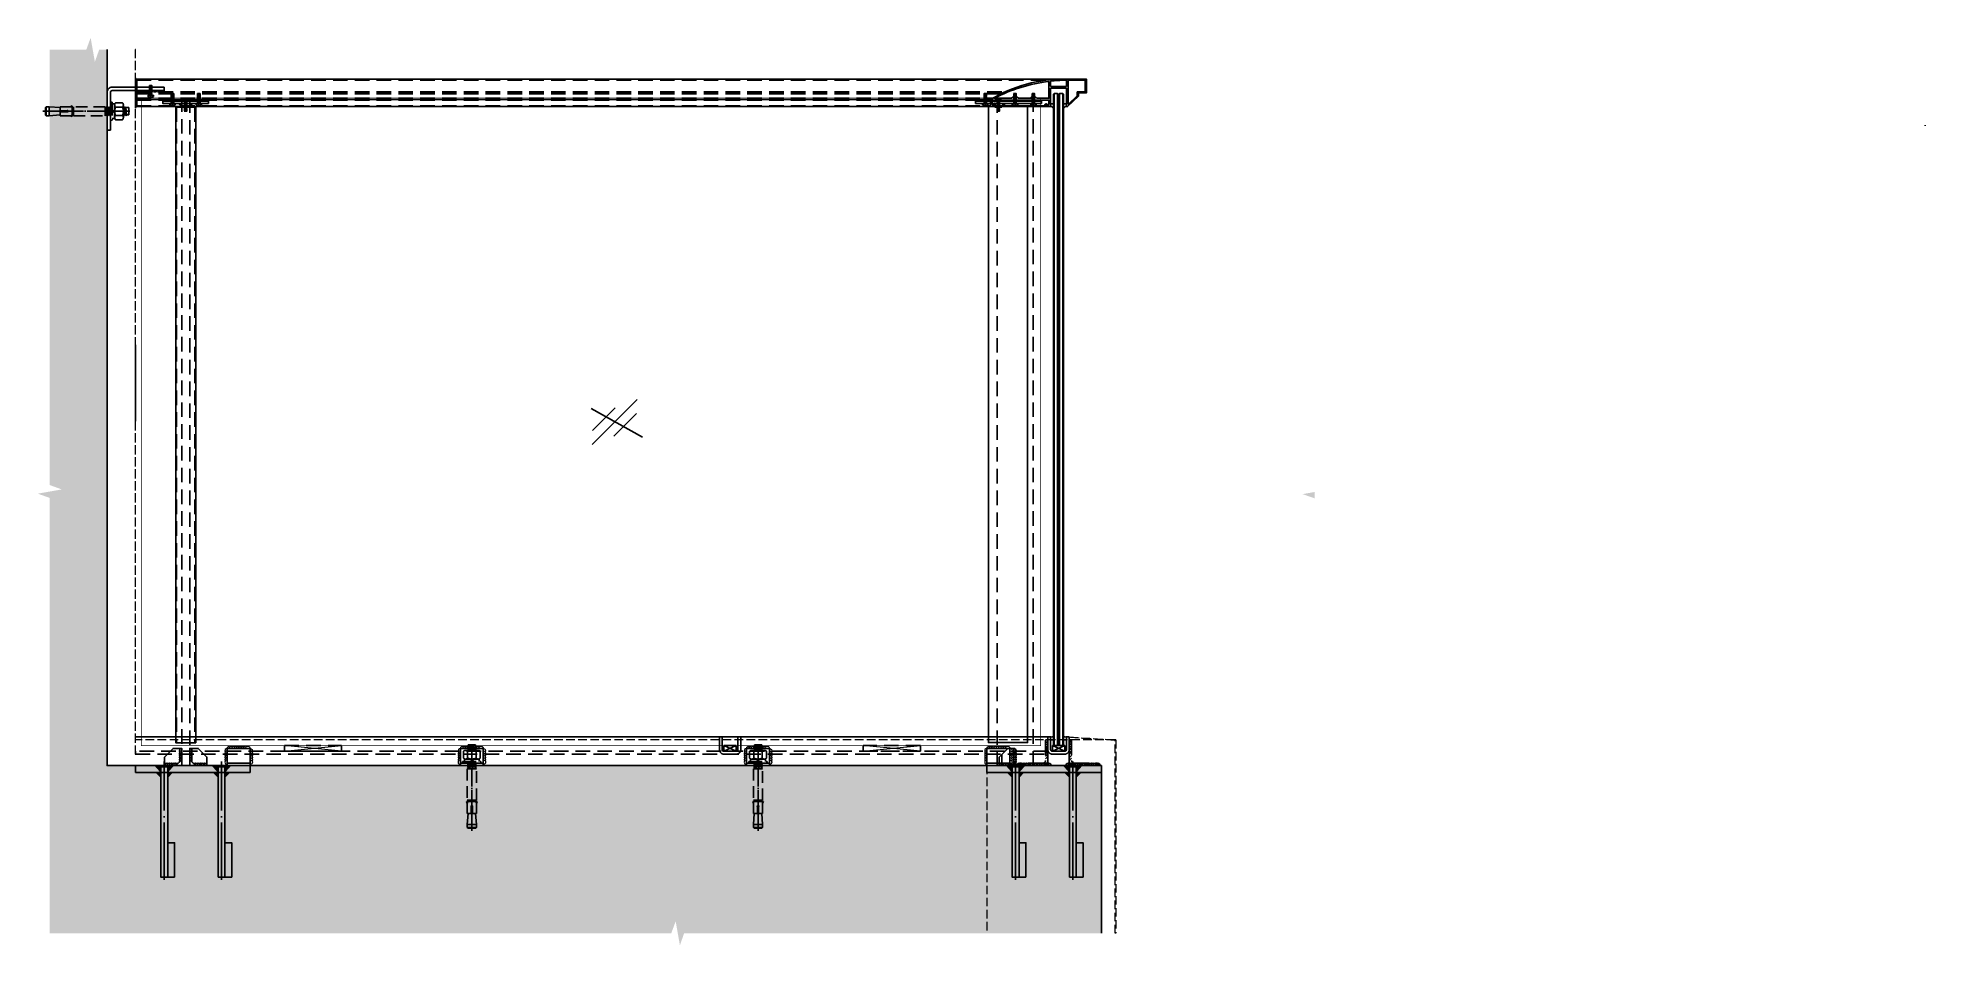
# Model space of a CAD drawing. Header units: millimetres. Extents: x -23 to 3275, y -21 to 1566.
import ezdxf

# ---------------------------------------------------------------- set-up
doc = ezdxf.new("R2010")
doc.units = ezdxf.units.MM
for name, pattern in [('CENTER', [2, 1.25, -0.25, 0.25, -0.25]), ('DASH', [0.35, 0.25, -0.1]), ('DASHED', [19.05, 12.7, -6.35]), ('DOTE', [2.42, 2, -0.2, 0.02, -0.2])]:
    doc.linetypes.add(name, pattern=pattern)
for name, color, linetype in [('@F01_Section_AL', 92, 'Continuous'), ('@F03_Section_Glass', 4, 'Continuous'), ('@F05_Section_Steel', 24, 'Continuous'), ('@F09_Submate', 8, 'Continuous'), ('@F17_Gridline_Other', 132, 'Continuous'), ('A-Wind', 4, 'Continuous'), ('DIM', 8, 'Continuous'), ('F01_Section_Alu.E', 92, 'Continuous'), ('F04_Section_Stone', 190, 'Continuous'), ('F05_Section_Plastic', 51, 'Continuous'), ('F06_Section_Steel', 24, 'Continuous'), ('F08_Hardware', 13, 'Continuous'), ('F09_Submate', 8, 'Continuous'), ('F23_Wall', 2, 'Continuous'), ('F24_Fill', 251, 'Continuous'), ('F25_Stru_Fill', 252, 'Continuous'), ('F26_Dote', 1, 'DOTE'), ('F57_Sign', 240, 'Continuous'), ('F58_Dote', 1, 'DOTE'), ('F_Submate_Other', 250, 'Continuous'), ('pj', 4, 'Continuous'), ('WELD', 8, 'Continuous'), ('window', 54, 'Continuous'), ('XX', 6, 'DASHED'), ('ZX', 1, 'CENTER'), ('图框', 7, 'Continuous')]:
    doc.layers.add(name, color=color, linetype=linetype)
doc.layers.add('JY-11填充层', color=8, linetype='Continuous', lineweight=5)
pattern_1 = [(45, (-65008.453, 15002.4512), (-1.122532015, 1.122532015), []), (135, (-65008.453, 15002.4512), (-1.122532015, -1.122532015), [])]
pattern_2 = [(45, (407.9, 328.32), (-112.25, 112.25), [])]
pattern_3 = [(45, (402.67, 328.32), (-112.253, 112.253), [])]

# ---------------------------------------------------------------- blocks, each defined once
blk = doc.blocks.new('YM02-V')
at = {"layer": 'F06_Section_Steel'}
h = blk.add_hatch(dxfattribs=at)
h.set_pattern_fill('ANSI37', color=4, style=0)
h.set_pattern_definition(pattern_1)
h.paths.add_polyline_path([(0, 66), (0, 50), (2, 50), (2, 56), (10, 56), (10, 57)])
h.paths.add_polyline_path([(12, 64), (12, 56), (20, 56)])
h.paths.add_polyline_path([(12, 57), (10, 57), (10, 56), (12, 56)])
h.paths.add_polyline_path([(12, 44), (10, 44), (10, 43), (12, 43)])
h.paths.add_polyline_path([(10, 43), (10, 44), (2, 44), (2, 50), (0, 50), (0, 34)])
h.paths.add_polyline_path([(20, 44), (12, 44), (12, 36)])
h = blk.add_hatch(dxfattribs=at)
h.set_pattern_fill('ANSI37', color=4, style=0)
h.set_pattern_definition(pattern_1)
h.paths.add_polyline_path([(0, -66), (0, -50), (2, -50), (2, -56), (10, -56), (10, -57)])
h.paths.add_polyline_path([(12, -64), (12, -56), (20, -56)])
h.paths.add_polyline_path([(12, -57), (10, -57), (10, -56), (12, -56)])
h.paths.add_polyline_path([(12, -44), (10, -44), (10, -43), (12, -43)])
h.paths.add_polyline_path([(10, -43), (10, -44), (2, -44), (2, -50), (0, -50), (0, -34)])
h.paths.add_polyline_path([(20, -44), (12, -44), (12, -36)])
at = {"layer": 'F06_Section_Steel', "color": 4}
for p, q in [((10, 57), (0, 66)), ((10, 43), (0, 34)), ((12, 57), (10, 57)), ((10, 57), (10, 56)), ((10, 43), (10, 44)), ((12, 43), (10, 43)), ((12, 64), (20, 56)), ((12, 36), (20, 44)), ((10, -43), (0, -34)), ((10, -57), (0, -66)), ((12, -43), (10, -43)), ((10, -43), (10, -44)), ((10, -57), (10, -56)), ((12, -57), (10, -57)), ((12, -36), (20, -44)), ((12, -64), (20, -56))]:
    blk.add_line(p, q, dxfattribs=at)
at = {"layer": 'F06_Section_Steel'}
for points in [[(12, -100), (12, 100), (0, 100), (0, -100)], [(195, 68), (135, 68), (135, 56), (195, 56), (195, 68)], [(195, 44), (2, 44), (2, 56), (195, 56), (195, 44)], [(195, -32), (135, -32), (135, -44), (195, -44), (195, -32)], [(195, -44), (2, -44), (2, -56), (195, -56), (195, -44)]]:
    blk.add_lwpolyline(points, close=True, dxfattribs=at)
at = {"layer": 'F58_Dote', "ltscale": 50}
for p, q in [((199.6, 50), (-6.9, 50)), ((199.6, -50), (-6.9, -50))]:
    blk.add_line(p, q, dxfattribs=at)
blk = doc.blocks.new('A$C2D332B79')
at = {"layer": 'DIM', "linetype": 'DASHED', "ltscale": 450}
blk.add_line((7, 0), (358, 351), dxfattribs=at)
at = {"layer": 'DIM'}
for p, q in [((0, 280), (399, 58)), ((10, 110), (185, 286)), ((176, 65), (352, 241))]:
    blk.add_line(p, q, dxfattribs=at)
blk = doc.blocks.new('*U49')
at = {"layer": 'F_Submate_Other', "color": 8, "extrusion": (7.4988e-33, 1.22465e-16, -1)}
for centre, end in [((-4, 0), 0), ((-8, 0), 300), ((-12, 0), 300), ((-16, 0), 300), ((-20, 0), 300)]:
    blk.add_arc(centre, 4, 180, end, dxfattribs=at)
blk = doc.blocks.new('*U50')
at = {"layer": 'F_Submate_Other', "color": 8, "extrusion": (7.4988e-33, 1.22465e-16, -1)}
for centre, end in [((-4, 0), 0), ((-8, 0), 300), ((-12, 0), 300), ((-16, 0), 300), ((-20, 0), 300), ((-24, 0), 300)]:
    blk.add_arc(centre, 4, 180, end, dxfattribs=at)
blk = doc.blocks.new('*U51')
at = {"layer": 'A-Wind'}
for p, q in [((3, 0), (-3, 0)), ((-3, 0), (-3, -570)), ((3, 0), (4, -1)), ((3, 0), (3, -570)), ((12.5, 0), (6.5, 0)), ((6.5, 0), (6.5, -570)), ((12.5, 0), (13.5, -1)), ((12.5, 0), (12.5, -570)), ((-3, 0), (-4, -1)), ((-4, -1), (-4, -570)), ((4, -1), (4, -570)), ((5.5, -1), (4, -1)), ((6.5, 0), (5.5, -1)), ((5.5, -1), (5.5, -570)), ((13.5, -1), (13.5, -570))]:
    blk.add_line(p, q, dxfattribs=at)
at = {"layer": 'pj', "ltscale": 25, "const_width": 1.56}
blk.add_lwpolyline([(4.8, -1), (4.8, -570)], dxfattribs=at)
blk = doc.blocks.new('*U52')
at = {"layer": 'A-Wind'}
for p, q in [((3, 0), (-3, 0)), ((-3, 0), (-3, -570)), ((3, 0), (4, -1)), ((3, 0), (3, -570)), ((12.5, 0), (6.5, 0)), ((6.5, 0), (6.5, -570)), ((12.5, 0), (13.5, -1)), ((12.5, 0), (12.5, -570)), ((-3, 0), (-4, -1)), ((-4, -1), (-4, -570)), ((4, -1), (4, -570)), ((5.5, -1), (4, -1)), ((6.5, 0), (5.5, -1)), ((5.5, -1), (5.5, -570)), ((13.5, -1), (13.5, -570))]:
    blk.add_line(p, q, dxfattribs=at)
at = {"layer": 'pj', "ltscale": 25, "const_width": 1.56}
blk.add_lwpolyline([(4.8, -1), (4.8, -570)], dxfattribs=at)
blk = doc.blocks.new('*U46')
at = {"layer": 'F_Submate_Other', "color": 8, "extrusion": (7.4988e-33, 1.22465e-16, -1)}
for centre, end in [((-4, 0), 0), ((-8, 0), 300), ((-12, 0), 300), ((-16, 0), 300)]:
    blk.add_arc(centre, 4, 180, end, dxfattribs=at)
blk = doc.blocks.new('*U47')
at = {"layer": 'F_Submate_Other', "color": 8, "extrusion": (7.4988e-33, 1.22465e-16, -1)}
for centre, end in [((-4, 0), 0), ((-8, 0), 300), ((-12, 0), 300), ((-16, 0), 300), ((-20, 0), 300), ((-24, 0), 300), ((-28, 0), 300), ((-32, 0), 300), ((-36, 0), 300), ((-40, 0), 300), ((-44, 0), 300), ((-48, 0), 300), ((-52, 0), 300), ((-56, 0), 300)]:
    blk.add_arc(centre, 4, 180, end, dxfattribs=at)
blk = doc.blocks.new('*U38')
at = {"layer": 'JY-11填充层'}
for centre, end in [((4, 0), 180), ((8, 0), 120), ((12, 0), 120), ((16, 0), 120), ((20, 0), 120), ((24, 0), 120)]:
    blk.add_arc(centre, 4, 0, end, dxfattribs=at)
blk = doc.blocks.new('*U14')
at = {"layer": 'JY-11填充层'}
for centre, end in [((4, 0), 180), ((8, 0), 120), ((12, 0), 120), ((16, 0), 120), ((20, 0), 120), ((24, 0), 120), ((28, 0), 120), ((32, 0), 120), ((36, 0), 120)]:
    blk.add_arc(centre, 4, 0, end, dxfattribs=at)
blk = doc.blocks.new('30角钢（平面）')
at = {"layer": '@F05_Section_Steel', "elevation": 0}
for points in [[(171496.2, -73616), (171496.2, -73586), (171456.2, -73586), (171456.2, -73616), (171496.2, -73616)], [(171496.2, -73612), (171496.2, -73612), (171456.2, -73612)]]:
    blk.add_lwpolyline(points, dxfattribs=at)
at = {"layer": 'JY-11填充层', "rotation": 90}
blk.add_blockref('*U38', (171456.2, -73614, 0), dxfattribs=at)
at = {"layer": 'JY-11填充层'}
blk.add_blockref('*U14', (171456.2, -73586, 0), dxfattribs=at)
at = {"layer": 'JY-11填充层', "xscale": -1, "rotation": 270}
blk.add_blockref('*U38', (171496.2, -73614, 0), dxfattribs=at)
blk = doc.blocks.new('FB10X15')
at = {"layer": 'F26_Dote', "linetype": 'DOTE', "ltscale": 10}
blk.add_line((73.7, 0), (-22.3, 0), dxfattribs=at)
at = {"layer": 'XX'}
for p, q in [((-17.3, -5), (-16.1, 5)), ((-14.2, 4), (-15.8, 4)), ((-14.8, -5), (-14.1, 0.7)), ((-13.1, 4.6), (-5.7, 4.6)), ((-2, 2), (-4.6, -0.6)), ((-2, 0.6), (-4.6, -2)), ((0.8, 4), (0, 4)), ((0.2, -5), (1.4, 5)), ((3.3, 4), (1.7, 4)), ((2.7, -5), (3.9, 5)), ((5.8, 4), (4.2, 4)), ((5.2, -5), (5.9, 0.7)), ((66.8, -5), (66.8, 5)), ((70.1, -5), (70.1, 5)), ((-15.1, -4), (-16.8, -4)), ((-14.1, -4), (-14.3, -4)), ((-13.1, -4.6), (-5.7, -4.6)), ((2.4, -4), (0.7, -4)), ((4.9, -4), (3.2, -4)), ((5.9, -4), (5.7, -4))]:
    blk.add_line(p, q, dxfattribs=at)
for points in [[(-17.6, -4), (-20.1, -4), (-20.1, 4), (-16.7, 4)], [(-14.1, 4), (-14.2, 4), (-15.1, -4), (-14.8, -5), (-14.3, -4), (-14.1, -2.7)], [(0, -4.5), (0.2, -5), (0.7, -4), (1.7, 4), (1.4, 5), (0.8, 4), (0, -2.9)], [(5.9, 4), (5.8, 4), (4.9, -4), (5.2, -5), (5.7, -4), (5.9, -2.7)], [(40.3, 3.9), (41.9, 3.9)], [(54.9, -4.1), (66.8, -5), (70.1, -5), (70.9, -4.2), (70.9, 4.2), (70.1, 5), (66.8, 5), (54.9, 4.1)], [(41.9, -3.9), (40.3, -3.9)]]:
    blk.add_lwpolyline(points, dxfattribs=at)
for points in [[(-17.3, -5), (-16.8, -4), (-15.8, 4), (-16.1, 5), (-16.7, 4), (-17.6, -4)], [(-4.6, 8.1), (-2, 8.1), (-2, -8), (-4.6, -8)], [(0, 10.1), (-2, 10.1), (-2, -9.9), (0, -9.9)], [(2.7, -5), (3.2, -4), (4.2, 4), (3.9, 5), (3.3, 4), (2.4, -4)], [(40.3, -5), (5.9, -5), (5.9, 5), (40.3, 5)]]:
    blk.add_lwpolyline(points, close=True, dxfattribs=at)
for points in [[(-13.1, 9.2), (-5.7, 9.2, -0.221695), (-4.6, 6.9), (-4.6, -6.9, -0.221695), (-5.7, -9.2), (-13.1, -9.2, -0.221695), (-14.1, -6.9), (-14.1, 6.9, -0.221695)], [(43.9, -5), (54.9, -5), (54.9, -0.6), (47.4, -0.6, -2.21525), (47.4, 0.6), (54.9, 0.6), (54.9, 5), (43.9, 5), (41.9, 5.8), (41.9, -5.8)]]:
    blk.add_lwpolyline(points, format="xyb", close=True, dxfattribs=at)
for points in [[(-14.1, 6.9, 0.221695), (-13.1, 4.6, 0.233154), (-13.1, -4.6, 0.221695), (-14.1, -6.9)], [(-4.6, 6.9, -0.221695), (-5.7, 4.6, -0.233154), (-5.7, -4.6, -0.221695), (-4.6, -6.9)]]:
    blk.add_lwpolyline(points, format="xyb", dxfattribs=at)
for centre, start, end in [((40.1, 23.2), 275.4121, 281.6494), ((40.1, -23.2), 78.3506, 84.5879)]:
    blk.add_arc(centre, 18.6, start, end, dxfattribs=at)
blk = doc.blocks.new('*U54')
at = {"layer": 'F24_Fill'}
h = blk.add_hatch(dxfattribs=at)
h.set_pattern_fill('塑料', color=256)
h.set_pattern_definition([(45, (0, 21), (-1.76777, 1.76777), []), (45, (1.1785, 21), (-1.76777, 1.76777), []), (135, (2.0207, 21.5594), (-1.76777, -1.76777), [1.23333, -1.26667])])
h.paths.add_polyline_path([(0, 23.5), (1, 23.5), (1, 47.5), (0, 47.5)])
at = {"layer": 'F05_Section_Plastic', "linetype": 'DASH', "ltscale": 10}
blk.add_lwpolyline([(0, 23.5), (1, 23.5), (1, 47.5), (0, 47.5)], close=True, dxfattribs=at)
blk = doc.blocks.new('*U23')
at = {"layer": 'pj'}
for p, q in [((-2.1, 0), (-2.1, -0.5)), ((-2.5, -0.8), (2.5, -0.4)), ((-2.5, -0.8), (2.5, -0.4)), ((-2.1, -0.5), (-2.5, -0.8)), ((-2.5, -0.8), (-2.5, -0.8)), ((-2.5, -0.8), (-2.1, -1.1)), ((-2.5, -1.6), (2.5, -1.2)), ((-2.5, -1.6), (2.5, -1.2)), ((-2.1, -1.3), (-2.5, -1.6)), ((-2.5, -1.6), (-2.5, -1.6)), ((-2.5, -1.6), (-2.1, -1.9)), ((-2.5, -2.4), (2.5, -2)), ((-2.5, -2.4), (2.5, -2)), ((-2.5, -2.4), (-2.1, -2.1)), ((-2.1, -2.7), (-2.5, -2.4)), ((-2.5, -2.4), (-2.5, -2.4)), ((-2.5, -3.2), (2.5, -2.8)), ((-2.5, -3.2), (2.5, -2.8)), ((-2.5, -3.2), (-2.1, -2.9)), ((-2.5, -3.2), (-2.5, -3.2)), ((-2.1, -3.5), (-2.5, -3.2)), ((-2.5, -4), (2.5, -3.6)), ((-2.5, -4), (2.5, -3.6)), ((-2.5, -4), (-2.1, -3.7)), ((-2.5, -4), (-2.5, -4)), ((-2.1, -4.3), (-2.5, -4)), ((-2.5, -4.8), (2.5, -4.4)), ((-2.5, -4.8), (2.5, -4.4)), ((-2.5, -4.8), (-2.1, -4.5)), ((-2.5, -4.8), (-2.5, -4.8)), ((-2.1, -5.1), (-2.5, -4.8)), ((-2.5, -5.6), (2.5, -5.2)), ((-2.5, -5.6), (2.5, -5.2)), ((-2.5, -5.6), (-2.1, -5.3)), ((-2.5, -5.6), (-2.5, -5.6)), ((-2.1, -5.9), (-2.5, -5.6)), ((-2.5, -6.4), (2.5, -6)), ((-2.5, -6.4), (2.5, -6)), ((-2.5, -6.4), (-2.1, -6.1)), ((-2.5, -6.4), (-2.5, -6.4)), ((-2.1, -6.7), (-2.5, -6.4)), ((-2.5, -7.2), (2.5, -6.8)), ((-2.5, -7.2), (2.5, -6.8)), ((-2.5, -7.2), (-2.1, -6.9)), ((-2.5, -7.2), (-2.5, -7.2)), ((-2.1, -7.5), (-2.5, -7.2)), ((-2.5, -8), (2.5, -7.6)), ((-2.5, -8), (2.5, -7.6)), ((-2.5, -8), (-2.1, -7.7)), ((-2.5, -8), (-2.5, -8)), ((-2.1, -8.3), (-2.5, -8)), ((-2.5, -8.8), (2.5, -8.4)), ((-2.5, -8.8), (2.5, -8.4)), ((-2.5, -8.8), (-2.1, -8.5)), ((-2.5, -8.8), (-2.5, -8.8)), ((-2.1, -9.1), (-2.5, -8.8)), ((-2.5, -9.6), (2.5, -9.2)), ((-2.5, -9.6), (2.5, -9.2)), ((-2.5, -9.6), (-2.1, -9.3)), ((-2.5, -9.6), (-2.5, -9.6)), ((-2.1, -9.9), (-2.5, -9.6)), ((-2.5, -10.4), (2.5, -10)), ((-2.5, -10.4), (2.5, -10)), ((-2.5, -10.4), (-2.1, -10.1)), ((-2.5, -10.4), (-2.5, -10.4)), ((-2.1, -10.7), (-2.5, -10.4)), ((-2.5, -11.2), (2.5, -10.8)), ((-2.5, -11.2), (2.5, -10.8)), ((-2.5, -11.2), (-2.1, -10.9)), ((-2.5, -11.2), (-2.5, -11.2)), ((-2.1, -11.5), (-2.5, -11.2)), ((-2.5, -12), (2.5, -11.6)), ((-2.5, -12), (2.5, -11.6)), ((-2.5, -12), (-2.1, -11.7)), ((-2.5, -12), (-2.5, -12)), ((-2.1, -12.3), (-2.5, -12)), ((-2.5, -12.8), (2.5, -12.4)), ((-2.5, -12.8), (2.5, -12.4)), ((-2.5, -12.8), (-2.1, -12.5)), ((-2.5, -12.8), (-2.5, -12.8)), ((-2.1, -13.1), (-2.5, -12.8)), ((-2.5, -13.6), (2.5, -13.2)), ((-2.5, -13.6), (2.5, -13.2)), ((-2.5, -13.6), (-2.1, -13.3)), ((-2.5, -13.6), (-2.5, -13.6)), ((-2.1, -13.9), (-2.5, -13.6)), ((-2.5, -14.4), (2.5, -14)), ((-2.5, -14.4), (2.5, -14)), ((-2.5, -14.4), (-2.1, -14.1)), ((-2.1, -14.7), (-2.5, -14.4)), ((-2.5, -14.4), (-2.5, -14.4)), ((-2.5, -15.2), (2.5, -14.8)), ((-2.5, -15.2), (2.5, -14.8)), ((-2.1, -14.9), (-2.5, -15.2)), ((-2.5, -15.2), (-2.5, -15.2)), ((-2.5, -15.2), (-2.1, -15.5)), ((-2.5, -16), (2.5, -15.6)), ((-2.5, -16), (2.5, -15.6)), ((-2.1, -15.7), (-2.5, -16)), ((-2.5, -16), (-2.5, -16)), ((-2.5, -16), (-2.1, -16.3)), ((-2.5, -16.8), (2.5, -16.4)), ((-2.5, -16.8), (2.5, -16.4)), ((-2.5, -16.8), (-2.1, -16.5)), ((-2.1, -17.1), (-2.5, -16.8)), ((-2.5, -16.8), (-2.5, -16.8)), ((-2.1, -0.5), (2.1, -0.1)), ((-2.1, -1.1), (2.1, -0.7)), ((-2.1, -1.3), (2.1, -0.9)), ((-2.1, -1.1), (-2.1, -1.3)), ((-2.1, -1.9), (2.1, -1.5)), ((-2.1, -2.1), (2.1, -1.7)), ((-2.1, -1.9), (-2.1, -2)), ((-2.1, -2.1), (-2.1, -2)), ((-2.1, -2.7), (2.1, -2.3)), ((-2.1, -2.9), (2.1, -2.5)), ((-2.1, -2.7), (-2.1, -2.8)), ((-2.1, -2.9), (-2.1, -2.8)), ((-2.1, -3.5), (2.1, -3.1)), ((-2.1, -3.7), (2.1, -3.3)), ((-2.1, -3.5), (-2.1, -3.6)), ((-2.1, -3.7), (-2.1, -3.6)), ((-2.1, -4.3), (2.1, -3.9)), ((-2.1, -4.5), (2.1, -4.1)), ((-2.1, -4.3), (-2.1, -4.4)), ((-2.1, -4.5), (-2.1, -4.4)), ((-2.1, -5.1), (2.1, -4.7)), ((-2.1, -5.3), (2.1, -4.9)), ((-2.1, -5.1), (-2.1, -5.2)), ((-2.1, -5.3), (-2.1, -5.2)), ((-2.1, -5.9), (2.1, -5.5)), ((-2.1, -6.1), (2.1, -5.7)), ((-2.1, -5.9), (-2.1, -6)), ((-2.1, -6.1), (-2.1, -6)), ((-2.1, -6.7), (2.1, -6.3)), ((-2.1, -6.9), (2.1, -6.5)), ((-2.1, -6.7), (-2.1, -6.8)), ((-2.1, -6.9), (-2.1, -6.8)), ((-2.1, -7.5), (2.1, -7.1)), ((-2.1, -7.7), (2.1, -7.3)), ((-2.1, -7.5), (-2.1, -7.6)), ((-2.1, -7.7), (-2.1, -7.6)), ((-2.1, -8.3), (2.1, -7.9)), ((-2.1, -8.5), (2.1, -8.1)), ((-2.1, -8.3), (-2.1, -8.4)), ((-2.1, -8.5), (-2.1, -8.4)), ((-2.1, -9.1), (2.1, -8.7)), ((-2.1, -9.3), (2.1, -8.9)), ((-2.1, -9.1), (-2.1, -9.2)), ((-2.1, -9.3), (-2.1, -9.2)), ((-2.1, -9.9), (2.1, -9.5)), ((-2.1, -10.1), (2.1, -9.7)), ((-2.1, -9.9), (-2.1, -10)), ((-2.1, -10.1), (-2.1, -10)), ((-2.1, -10.7), (2.1, -10.3)), ((-2.1, -10.9), (2.1, -10.5)), ((-2.1, -10.7), (-2.1, -10.8)), ((-2.1, -10.9), (-2.1, -10.8)), ((-2.1, -11.5), (2.1, -11.1)), ((-2.1, -11.7), (2.1, -11.3)), ((-2.1, -11.5), (-2.1, -11.6)), ((-2.1, -11.7), (-2.1, -11.6)), ((-2.1, -12.3), (2.1, -11.9)), ((-2.1, -12.5), (2.1, -12.1)), ((-2.1, -12.3), (-2.1, -12.4)), ((-2.1, -12.5), (-2.1, -12.4)), ((-2.1, -13.1), (2.1, -12.7)), ((-2.1, -13.3), (2.1, -12.9)), ((-2.1, -13.1), (-2.1, -13.2)), ((-2.1, -13.3), (-2.1, -13.2)), ((-2.1, -13.9), (2.1, -13.5)), ((-2.1, -14.1), (2.1, -13.7)), ((-2.1, -14.1), (-2.1, -13.9)), ((-2.1, -14.7), (2.1, -14.3)), ((-2.1, -14.9), (2.1, -14.5)), ((-2.1, -14.8), (-2.1, -14.7)), ((-2.1, -14.8), (-2.1, -14.9)), ((-2.1, -15.5), (2.1, -15.1)), ((-2.1, -15.7), (2.1, -15.3)), ((-2.1, -15.5), (-2.1, -15.7)), ((-2.1, -16.3), (2.1, -15.9)), ((-2.1, -16.5), (2.1, -16.1)), ((-2.1, -16.3), (-2.1, -16.4)), ((-2.1, -16.5), (-2.1, -16.4)), ((-2.1, -17.1), (2.1, -16.7)), ((-2.1, -17.2), (-2.1, -17.1)), ((2.5, -17.2), (-2.1, -17.2)), ((-0.9, -17.2), (2.1, -16.9)), ((1.8, -17.2), (2.5, -17.2)), ((2.1, 0), (2.1, -0.1)), ((2.1, -0.1), (2.5, -0.4)), ((2.5, -0.4), (2.1, -0.7)), ((2.1, -0.7), (2.1, -0.9)), ((2.1, -0.9), (2.5, -1.2)), ((2.5, -1.2), (2.1, -1.5)), ((2.1, -1.5), (2.1, -1.6)), ((2.1, -1.7), (2.1, -1.6)), ((2.5, -2), (2.1, -1.7)), ((2.1, -2.3), (2.5, -2)), ((2.1, -2.3), (2.1, -2.4)), ((2.1, -2.5), (2.1, -2.4)), ((2.5, -2.8), (2.1, -2.5)), ((2.1, -3.1), (2.5, -2.8)), ((2.1, -3.1), (2.1, -3.2)), ((2.1, -3.3), (2.1, -3.2)), ((2.5, -3.6), (2.1, -3.3)), ((2.1, -3.9), (2.5, -3.6)), ((2.1, -3.9), (2.1, -4)), ((2.1, -4.1), (2.1, -4)), ((2.5, -4.4), (2.1, -4.1)), ((2.1, -4.7), (2.5, -4.4)), ((2.1, -4.7), (2.1, -4.8)), ((2.1, -4.9), (2.1, -4.8)), ((2.5, -5.2), (2.1, -4.9)), ((2.1, -5.5), (2.5, -5.2)), ((2.1, -5.5), (2.1, -5.6)), ((2.1, -5.7), (2.1, -5.6)), ((2.5, -6), (2.1, -5.7)), ((2.1, -6.3), (2.5, -6)), ((2.1, -6.3), (2.1, -6.4)), ((2.1, -6.5), (2.1, -6.4)), ((2.5, -6.8), (2.1, -6.5)), ((2.1, -7.1), (2.5, -6.8)), ((2.1, -7.1), (2.1, -7.2)), ((2.1, -7.3), (2.1, -7.2)), ((2.5, -7.6), (2.1, -7.3)), ((2.1, -7.9), (2.5, -7.6)), ((2.1, -7.9), (2.1, -8)), ((2.1, -8.1), (2.1, -8)), ((2.5, -8.4), (2.1, -8.1)), ((2.1, -8.7), (2.5, -8.4)), ((2.1, -8.7), (2.1, -8.8)), ((2.1, -8.9), (2.1, -8.8)), ((2.5, -9.2), (2.1, -8.9)), ((2.1, -9.5), (2.5, -9.2)), ((2.1, -9.5), (2.1, -9.6)), ((2.1, -9.7), (2.1, -9.6)), ((2.5, -10), (2.1, -9.7)), ((2.1, -10.3), (2.5, -10)), ((2.1, -10.3), (2.1, -10.4)), ((2.1, -10.5), (2.1, -10.4)), ((2.5, -10.8), (2.1, -10.5)), ((2.1, -11.1), (2.5, -10.8)), ((2.1, -11.1), (2.1, -11.2)), ((2.1, -11.3), (2.1, -11.2)), ((2.5, -11.6), (2.1, -11.3)), ((2.1, -11.9), (2.5, -11.6)), ((2.1, -11.9), (2.1, -12)), ((2.1, -12.1), (2.1, -12)), ((2.5, -12.4), (2.1, -12.1)), ((2.1, -12.7), (2.5, -12.4)), ((2.1, -12.7), (2.1, -12.8)), ((2.1, -12.9), (2.1, -12.8)), ((2.5, -13.2), (2.1, -12.9)), ((2.1, -13.5), (2.5, -13.2)), ((2.1, -13.7), (2.1, -13.5)), ((2.5, -14), (2.1, -13.7)), ((2.1, -14.3), (2.5, -14)), ((2.1, -14.4), (2.1, -14.3)), ((2.1, -14.4), (2.1, -14.5)), ((2.1, -14.5), (2.5, -14.8)), ((2.5, -14.8), (2.1, -15.1)), ((2.1, -15.1), (2.1, -15.3)), ((2.1, -15.3), (2.5, -15.6)), ((2.5, -15.6), (2.1, -15.9)), ((2.1, -15.9), (2.1, -16)), ((2.1, -16.1), (2.1, -16)), ((2.5, -16.4), (2.1, -16.1)), ((2.1, -16.7), (2.5, -16.4)), ((2.1, -16.9), (2.1, -16.7)), ((2.5, -17.2), (2.1, -16.9)), ((2.5, -0.4), (2.5, -0.4)), ((2.5, -1.2), (2.5, -1.2)), ((2.5, -2), (2.5, -2)), ((2.5, -2.8), (2.5, -2.8)), ((2.5, -3.6), (2.5, -3.6)), ((2.5, -4.4), (2.5, -4.4)), ((2.5, -5.2), (2.5, -5.2)), ((2.5, -6), (2.5, -6)), ((2.5, -6.8), (2.5, -6.8)), ((2.5, -7.6), (2.5, -7.6)), ((2.5, -8.4), (2.5, -8.4)), ((2.5, -9.2), (2.5, -9.2)), ((2.5, -10), (2.5, -10)), ((2.5, -10.8), (2.5, -10.8)), ((2.5, -11.6), (2.5, -11.6)), ((2.5, -12.4), (2.5, -12.4)), ((2.5, -13.2), (2.5, -13.2)), ((2.5, -14), (2.5, -14)), ((2.5, -14.8), (2.5, -14.8)), ((2.5, -15.6), (2.5, -15.6)), ((2.5, -16.4), (2.5, -16.4)), ((2.5, -17.2), (2.5, -17.2))]:
    blk.add_line(p, q, dxfattribs=at)
blk.add_lwpolyline([(-4.8, 2.1), (-4.8, 0), (4.8, 0), (4.8, 2.1, 0.148437), (0.4, 3.7), (0.4, 3.5), (-0.4, 3.5), (-0.4, 3.7, 0.148437)], format="xyb", close=True, dxfattribs=at)
at = {"layer": 'ZX', "ltscale": 0.1}
blk.add_line((0, 4.7), (0, -18.2), dxfattribs=at)
blk = doc.blocks.new('*U40')
at = {"layer": 'F24_Fill'}
h = blk.add_hatch(dxfattribs=at)
h.set_pattern_fill('塑料', color=256)
h.set_pattern_definition([(45, (0, 29.1125), (-1.76777, 1.76777), []), (45, (1.1785, 29.1125), (-1.76777, 1.76777), []), (135, (2.0207, 29.6718), (-1.76777, -1.76777), [1.23333, -1.26667])])
h.paths.add_polyline_path([(0, 10.7), (1, 10.7), (1, 68.4), (0, 68.4)])
at = {"layer": 'F05_Section_Plastic', "linetype": 'DASH', "ltscale": 10}
blk.add_lwpolyline([(0, 10.7), (1, 10.7), (1, 68.4), (0, 68.4)], close=True, dxfattribs=at)
blk = doc.blocks.new('肋板')
at = {"layer": '@F05_Section_Steel', "elevation": 0}
blk.add_lwpolyline([(-135353.8, 59079.8), (-135373.8, 59079.8), (-135373.8, 59094.8), (-135358.8, 59109.8), (-135343.8, 59109.8), (-135343.8, 59089.8)], close=True, dxfattribs=at)
at = {"layer": 'WELD'}
for centre, start, end in [((-135343.8, 59105.8, 0), 90, 210), ((-135343.8, 59101.8, 0), 90, 210), ((-135343.8, 59097.8, 0), 90, 210), ((-135343.8, 59101.8, 0), 90, 150), ((-135343.8, 59097.8, 0), 90, 150), ((-135369.8, 59079.8, 0), 60, 180), ((-135365.8, 59079.8, 0), 60, 180), ((-135365.8, 59079.8, 0), 120, 180), ((-135361.8, 59079.8, 0), 60, 180), ((-135361.8, 59079.8, 0), 120, 180), ((-135357.8, 59079.8, 0), 60, 180), ((-135357.8, 59079.8, 0), 120, 180), ((-135353.8, 59079.8, 0), 60, 180), ((-135353.8, 59079.8, 0), 120, 180), ((-135349.8, 59079.8, 0), 90, 180), ((-135349.8, 59079.8, 0), 120, 180), ((-135343.8, 59093.8, 0), 90, 210), ((-135343.8, 59089.8, 0), 90, 210), ((-135343.8, 59085.8, 0), 90, 180), ((-135343.8, 59093.8, 0), 90, 150), ((-135343.8, 59089.8, 0), 90, 150), ((-135343.8, 59085.8, 0), 90, 150)]:
    blk.add_arc(centre, 4, start, end, dxfattribs=at)
blk = doc.blocks.new('*U17')
at = {"layer": 'F24_Fill'}
h = blk.add_hatch(dxfattribs=at)
h.set_pattern_fill('塑料', color=256)
h.set_pattern_definition([(45, (0, 11.3664), (-1.76777, 1.76777), []), (45, (1.1785, 11.3664), (-1.76777, 1.76777), []), (135, (2.0207, 11.9257), (-1.76777, -1.76777), [1.23333, -1.26667])])
h.paths.add_polyline_path([(0, 10.7), (1, 10.7), (1, 50.7), (0, 50.7)])
at = {"layer": 'F05_Section_Plastic', "linetype": 'DASH', "ltscale": 10}
blk.add_lwpolyline([(0, 10.7), (1, 10.7), (1, 50.7), (0, 50.7)], close=True, dxfattribs=at)
blk = doc.blocks.new('钢板立柱2')
at = {"layer": '@F01_Section_AL', "linetype": 'ByBlock', "lineweight": -2, "ltscale": 2}
blk.add_lwpolyline([(17.5, -1126.2), (17.5, -15.2), (-17.5, -15.2), (-17.5, -1126.2), (17.5, -1126.2)], dxfattribs=at)
at = {"layer": 'F06_Section_Steel'}
blk.add_line((-6, -15.2), (6, -15.2), dxfattribs=at)
at = {"layer": 'F06_Section_Steel', "elevation": 0}
blk.add_lwpolyline([(40, -8.7), (40, -4.7), (-40, -4.7), (-40, -8.7)], close=True, dxfattribs=at)
at = {"layer": 'F_Submate_Other', "color": 8}
for centre, radius, start, end in [((-7, -8.7), 4, 180, 270), ((-7, -8.7), 3.5, 180, 270), ((-7, -8.7), 3, 180, 270), ((-7, -8.7), 2.5, 180, 270), ((-7, -8.7), 2, 180, 270), ((-7, -8.7), 1.5, 180, 270), ((-7, -8.7), 1, 180, 270), ((-7, -8.7), 0.5, 180, 270), ((7, -8.7), 4, 270, 0), ((7, -8.7), 3.5, 270, 0), ((7, -8.7), 3, 270, 0), ((7, -8.7), 2.5, 270, 0), ((7, -8.7), 2, 270, 0), ((7, -8.7), 1.5, 270, 0), ((7, -8.7), 1, 270, 0), ((7, -8.7), 0.5, 270, 0)]:
    blk.add_arc(centre, radius, start, end, dxfattribs=at)
at = {"layer": 'XX', "ltscale": 2}
for p, q in [((-16, -15.2, 0), (-16, -1126.2, 0)), ((16, -15.2, 0), (16, -1126.2, 0))]:
    blk.add_line(p, q, dxfattribs=at)
blk.add_lwpolyline([(-7, 0.3), (7, 0.3), (7, -1166.2), (-7, -1166.2)], close=True, dxfattribs=at)
at = {"xscale": -1, "rotation": 180}
blk.add_blockref('*U23', (-23, -8.7, 0), dxfattribs=at)
at = {"rotation": 180}
blk.add_blockref('*U23', (23, -8.7, 0), dxfattribs=at)
at = {"xscale": -1}
blk.add_blockref('*U23', (0, -4.7), dxfattribs=at)
at = {"layer": '@F09_Submate'}
blk.add_blockref('肋板', (135336.8, -60246, 0), dxfattribs=at)
at = {"layer": '@F09_Submate', "xscale": -1}
blk.add_blockref('肋板', (-135336.8, -60246, 0), dxfattribs=at)
at = {"layer": 'F01_Section_Alu.E', "xscale": -2, "yscale": 2, "zscale": 2, "rotation": 270}
blk.add_blockref('*U17', (-61.4, -4.7, 0), dxfattribs=at)

msp = doc.modelspace()

# ---------------------------------------------------------------- hatches: boundary and pattern name
at = {"layer": 'F09_Submate', "linetype": 'ByBlock'}
h = msp.add_hatch(dxfattribs=at)
h.set_pattern_fill('DOTS', color=8, scale=0.75, style=0)
h.set_pattern_definition([(0, (-4771326.196, -2191663.1362), (0.5953125, 1.190625), [0, -1.190625])])
edge = h.paths.add_edge_path()
edge.add_arc((149.9, 1443.3), 2, 90, 180)
edge.add_line((147.9, 1443.3), (147.9, 1493.3))
edge.add_line((147.9, 1493.3), (147.9, 1495.3))
edge.add_arc((149.9, 1495.3), 2, 180, 270)
edge.add_line((149.9, 1493.3), (149.9, 1445.3))
at = {"layer": 'F24_Fill'}
h = msp.add_hatch(dxfattribs=at)
h.set_pattern_fill('ANSI32', color=256, scale=2)
h.set_pattern_definition([(45, (-4684892.594, -2180748.494), (-6.73519209, 6.73519209), []), (45, (-4684888.104, -2180748.494), (-6.73519209, 6.73519209), [])])
edge = h.paths.add_edge_path()
edge.add_arc((1739, 337), 1.33, 450, 540, ccw=False)
edge.add_line((1739, 338.3), (1741.7, 338.3))
edge.add_line((1741.7, 338.3), (1741.7, 293.3))
edge.add_line((1741.7, 293.3), (1691.7, 293.3))
edge.add_line((1691.7, 293.3), (1691.7, 296))
edge.add_arc((1693, 296), 1.33, 90, 180, ccw=False)
edge.add_line((1693, 297.3), (1732.7, 297.3))
edge.add_arc((1732.7, 302.3), 5, 270, 360)
edge.add_line((1737.7, 302.3), (1737.7, 337))
h = msp.add_hatch(dxfattribs=at)
h.set_pattern_fill('ANSI32', color=256, scale=2)
h.set_pattern_definition([(45, (1779.173, 293.325), (-6.7352, 6.7352), []), (45, (1783.664, 293.325), (-6.7352, 6.7352), [])])
edge = h.paths.add_edge_path()
edge.add_arc((1781.8, 337), 1.33, 0, 90)
edge.add_line((1781.8, 338.3), (1779.2, 338.3))
edge.add_line((1779.2, 338.3), (1779.2, 293.3))
edge.add_line((1779.2, 293.3), (1829.2, 293.3))
edge.add_line((1829.2, 293.3), (1829.2, 296))
edge.add_arc((1827.8, 296), 1.33, 360, 450)
edge.add_line((1827.8, 297.3), (1788.2, 297.3))
edge.add_arc((1788.2, 302.3), 5, 180, 270, ccw=False)
edge.add_line((1783.2, 302.3), (1783.2, 337))
at = {"layer": 'F25_Stru_Fill'}
h = msp.add_hatch(dxfattribs=at)
h.set_pattern_fill('钢筋混凝土', color=256, scale=15, style=0)
h.set_pattern_definition([(45, (-4685042.594, -2137530.134), (-26.5165043, 26.5165043), []), (50, (-4685042.594, -2137530.13), (107.5890274, -9.4128202), [11.25, -123.75]), (355, (-4685042.6, -2137530.13), (-20.8127, 112.82882), [9, -99]), (100.4514, (-4685033.63, -2137530.92), (86.7764073, 103.4159313), [9.5610285, -105.1713168]), (46.1842, (-4685042.6, -2137500.13), (160.0861573, -24.827852), [16.875, -185.625]), (96.6356, (-4685029.25, -2137502.2), (140.199406, 146.1176806), [14.341543, -157.75695]), (351.1842, (-4685042.6, -2137500.13), (140.199292, 146.11779), [13.5, -148.5]), (21, (-4685027.594, -2137507.63), (89.5360578, -60.3928336), [11.25, -123.75]), (326, (-4685027.6, -2137507.63), (36.4972998, 108.7725068), [9, -99]), (71.4514, (-4685020.13, -2137512.67), (126.0333943, 48.3795745), [9.5610285, -105.1713168]), (37.5, (-4685042.594, -2137530.134), (1.8239783, 49.93407807), [0, -97.8, 0, -100.5, 0, -99.375]), (7.5, (-4685042.594, -2137530.134), (39.4604306, 59.1617568), [0, -57.3, 0, -95.55, 0, -37.875]), (327.5, (-4685076.044, -2137530.134), (80.07336543, -3.38323076), [0, -37.5, 0, -117, 0, -155.25]), (317.5, (-4685091.044, -2137530.134), (87.4779254, 15.01574735), [0, -48.75, 0, -77.7, 0, -110.25])])
h.paths.add_polyline_path([(2207.9, 771.6), (2186.9, 767.9), (2207.9, 760.5)], flags=17)
h.paths.add_polyline_path([(1835.4, 0.2), (1835.4, 293.3), (97.9, 293.3), (97.9, 1544.7), (84.2, 1544.7), (76.7, 1523.7), (69.3, 1565.7), (61.7, 1544.7), (-2.1, 1544.7), (-2.1, 783.7), (18.9, 776.1), (-23.1, 768.7), (-2.1, 761.2), (-2.1, 0.2), (1083.8, 0.2), (1091.5, 21.2), (1098.9, -20.8), (1106.3, 0.2)])
at = {"layer": 'JY-11填充层'}
h = msp.add_hatch(dxfattribs=at)
h.set_pattern_fill('ANSI31', color=256, scale=100)
h.set_pattern_definition(pattern_2)
h.paths.add_polyline_path([(407.9, 328.3), (457.9, 323.3), (507.9, 328.3)])
h = msp.add_hatch(dxfattribs=at)
h.set_pattern_fill('ANSI31', color=256, scale=100)
h.set_pattern_definition(pattern_2)
h.paths.add_polyline_path([(407.9, 318.3), (457.9, 323.3), (507.9, 318.3)])
h = msp.add_hatch(dxfattribs=at)
h.set_pattern_fill('ANSI31', color=256, scale=100)
h.set_pattern_definition(pattern_3)
h.paths.add_polyline_path([(1419.2, 328.3), (1469.2, 323.3), (1519.2, 328.3)])
h = msp.add_hatch(dxfattribs=at)
h.set_pattern_fill('ANSI31', color=256, scale=100)
h.set_pattern_definition(pattern_3)
h.paths.add_polyline_path([(1519.2, 318.3), (1469.2, 323.3), (1419.2, 318.3)])

# ---------------------------------------------------------------- linework, layer by layer
at = {"color": 8}
for points in [[(1751.7, 1450.3), (1746.7, 1450.3), (1746.7, 1445.3, -0.376598), (1751.7, 1442)], [(1769.2, 1450.3), (1774.2, 1450.3), (1774.2, 1445.3, 0.376598), (1769.2, 1442)]]:
    msp.add_lwpolyline(points, format="xyb", close=True, dxfattribs=at)
msp.add_lwpolyline([(147.9, 1028.6), (147.9, 895.4)])
at = {"color": 8, "elevation": 0}
for points in [[(1751.7, 344.4, -0.170875), (1746.7, 343.3), (1746.7, 338.3), (1751.7, 338.3)], [(1769.2, 344.4, 0.170875), (1774.2, 343.3), (1774.2, 338.3), (1769.2, 338.3)]]:
    msp.add_lwpolyline(points, format="xyb", close=True, dxfattribs=at)
at = {"layer": '@F01_Section_AL'}
msp.add_line((149.9, 1457.5, 0), (1641.7, 1457.5, 0), dxfattribs=at)
at = {"layer": '@F01_Section_AL', "elevation": 0}
msp.add_lwpolyline([(1767.5, 1493.3), (149.9, 1493.3), (149.9, 1445.3), (1641.7, 1445.3)], dxfattribs=at)
at = {"layer": '@F01_Section_AL'}
for points in [[(1772.4, 1493.3), (1809.2, 1493.3), (1809.2, 1469.3), (1795.2, 1469.3), (1795.2, 1463.3), (1776.2, 1445.3), (1774.2, 1445.3), (1774.2, 1477.3), (1746.7, 1477.3), (1746.7, 1445.3), (1743.7, 1445.3), (1743.7, 1446.4, 0.414214), (1743.2, 1446.9), (1738.7, 1446.9, -1), (1738.7, 1448.9), (1743.2, 1448.9, 0.414214), (1743.7, 1449.4), (1743.7, 1456.8), (1644.7, 1456.8), (1644.7, 1449.4, 0.414214), (1645.2, 1448.9), (1647.7, 1448.9, -1), (1647.7, 1446.9), (1645.2, 1446.9, 0.414214), (1644.7, 1446.4), (1644.7, 1445.3), (1641.7, 1445.3), (1641.7, 1457.5, -0.139728)], [(1743.7, 1489.2, 0.090398), (1647.8, 1459.8), (1678.4, 1459.8), (1680.4, 1461.8), (1688.4, 1461.8), (1690.4, 1459.8), (1710.6, 1459.8), (1712.6, 1461.8), (1720.6, 1461.8), (1722.6, 1459.8), (1743.7, 1459.8)], [(1746.7, 1489.7), (1746.7, 1480.8, 0.414214), (1747.2, 1480.3), (1773.7, 1480.3, 0.414214), (1774.2, 1480.8), (1774.2, 1490.8, 0.414214), (1773.7, 1491.3), (1772.4, 1491.3, 0.035442)], [(1777.2, 1450.2, 0.658451), (1778, 1449.8), (1793, 1464, 0.205944), (1793.2, 1464.4), (1793.2, 1470.8, -0.414214), (1793.7, 1471.3), (1806.7, 1471.3, 0.414214), (1807.2, 1471.8), (1807.2, 1490.8, 0.414214), (1806.7, 1491.3), (1777.7, 1491.3, 0.414214), (1777.2, 1490.8)]]:
    msp.add_lwpolyline(points, format="xyb", close=True, dxfattribs=at)
at = {"layer": '@F01_Section_AL', "elevation": 0}
msp.add_lwpolyline([(1738.5, 1446.8), (1743.1, 1446.6, -0.385815), (1743.5, 1446.1), (1743.5, 1445.3), (1644.8, 1445.3), (1644.8, 1446.3, -0.414214), (1645.3, 1446.8), (1648.2, 1446.8, 0.414214), (1648.7, 1447.3), (1648.7, 1448.5, 0.414214), (1648.2, 1449), (1647.8, 1449, -0.557537), (1647.6, 1449.3), (1648.5, 1451.1, -0.284079), (1649, 1451.4), (1649.2, 1451.4, -0.414214), (1649.7, 1450.9), (1649.7, 1447.3, 0.414214), (1650.2, 1446.8), (1735.5, 1446.8, 0.423695), (1736.5, 1447.8, -0.423695), (1738.6, 1450), (1739.2, 1450, -1), (1739.2, 1449), (1738.6, 1449, 0.9522), (1738.5, 1446.8)], format="xyb", dxfattribs=at)
at = {"layer": '@F01_Section_AL', "linetype": 'ByBlock', "lineweight": -2, "ltscale": 2, "elevation": 0}
msp.add_lwpolyline([(1706.5, 1445.3), (1637.9, 1445.3), (1637.9, 333.4), (1706.5, 333.4)], close=True, dxfattribs=at)
at = {"layer": '@F03_Section_Glass', "const_width": 1, "elevation": 0}
msp.add_lwpolyline([(157.9, 1460.3), (1729.4, 1460.3), (1729.4, 328.3), (157.9, 328.3)], close=True, dxfattribs=at)
at = {"layer": '@F05_Section_Steel', "elevation": 0}
msp.add_lwpolyline([(197.9, 1479.3), (106.9, 1479.3, 0.414214), (97.9, 1470.3), (97.9, 1404.3), (103.9, 1404.3), (103.9, 1470.3, -0.414214), (106.9, 1473.3), (197.9, 1473.3)], format="xyb", close=True, dxfattribs=at)
at = {"layer": '@F17_Gridline_Other', "linetype": 'DASH', "lineweight": 13, "ltscale": 60}
for p, q in [((1860.4, 338.3, 0), (147.9, 338.3, 0)), ((1635.4, 293.3), (1635.4, 0.2))]:
    msp.add_line(p, q, dxfattribs=at)
at = {"layer": '@F17_Gridline_Other', "linetype": 'DASH', "lineweight": 13, "ltscale": 60, "elevation": 0}
msp.add_lwpolyline([(147.9, 313.3), (147.9, 1545), (146.9, 1545), (146.9, 313.3)], close=True, dxfattribs=at)
for points in [[(1779.2, 343.3), (1860.4, 338.3), (1860.4, 0.2), (1859.4, 0.2)], [(1859.4, 0.2), (1859.4, 337.4), (1779.2, 342.3), (1779.2, 343.3)]]:
    msp.add_lwpolyline(points, dxfattribs=at)
at = {"layer": 'F01_Section_Alu.E', "elevation": 0}
msp.add_lwpolyline([(149.9, 1476.8), (149.9, 1493.3, -0.414214), (147.9, 1495.3), (147.9, 1493.3), (147.9, 1476.8)], format="xyb", dxfattribs=at)
at = {"layer": 'F01_Section_Alu.E'}
msp.add_lwpolyline([(149.9, 1479.3), (149.9, 1445.3, 0.414214), (147.9, 1443.3), (147.9, 1445.3), (147.9, 1479.3)], format="xyb", dxfattribs=at)
at = {"layer": 'F06_Section_Steel'}
for p, q in [((1649.4, 1444.3, 0), (1661.4, 1444.3, 0)), ((147.9, 343.3, 0), (1741.7, 343.3, 0)), ((1661.1, 312.6, 0), (1661.1, 293.3, 0))]:
    msp.add_line(p, q, dxfattribs=at)
at = {"layer": 'F06_Section_Steel', "elevation": 0}
msp.add_lwpolyline([(1730.9, 1450.8), (1730.9, 1454.8), (1615.4, 1454.8), (1615.4, 1450.8)], close=True, dxfattribs=at)
for points in [[(3274.8, 1411.7), (3274.8, 1412.7)], [(1682.3, 293.3), (1682.3, 323.3), (1671.7, 323.3), (1656.8, 308.3), (1656.8, 293.3), (1682.3, 293.3)]]:
    msp.add_lwpolyline(points, dxfattribs=at)
at = {"layer": 'F23_Wall', "elevation": 0}
msp.add_lwpolyline([(97.9, 1545), (97.9, 293.3), (1835.4, 293.3), (1835.4, 0.2)], dxfattribs=at)
at = {"layer": 'F_Submate_Other', "color": 8}
for centre, radius, start, end in [((1648.4, 1450.8, 0), 4, 180, 270), ((1648.4, 1450.8, 0), 3.5, 180, 270), ((1648.4, 1450.8, 0), 3, 180, 270), ((1648.4, 1450.8, 0), 2.5, 180, 270), ((1648.4, 1450.8, 0), 2, 180, 270), ((1648.4, 1450.8, 0), 1.5, 180, 270), ((1648.4, 1450.8, 0), 1, 180, 270), ((1648.4, 1450.8, 0), 0.5, 180, 270), ((1662.4, 1450.8, 0), 4, 270, 0), ((1662.4, 1450.8, 0), 3.5, 270, 0), ((1662.4, 1450.8, 0), 3, 270, 0), ((1662.4, 1450.8, 0), 2.5, 270, 0), ((1662.4, 1450.8, 0), 2, 270, 0), ((1662.4, 1450.8, 0), 1.5, 270, 0), ((1662.4, 1450.8, 0), 1, 270, 0), ((1662.4, 1450.8, 0), 0.5, 270, 0)]:
    msp.add_arc(centre, radius, start, end, dxfattribs=at)
at = {"layer": 'JY-11填充层'}
for p, q in [((407.9, 318.3, 0), (507.9, 328.3, 0)), ((507.9, 318.3, 0), (407.9, 328.3, 0)), ((1519.2, 318.3, 0), (1419.2, 328.3, 0)), ((1419.2, 318.3, 0), (1519.2, 328.3, 0))]:
    msp.add_line(p, q, dxfattribs=at)
at = {"layer": 'XX', "ltscale": 2}
for p, q in [((149.9, 1491.3), (1738.5, 1491.3)), ((149.9, 1471.3, 0), (1667.9, 1471.3, 0)), ((149.9, 1469.3, 0), (1663.6, 1469.3, 0)), ((149.9, 1467.8), (1660.5, 1467.8)), ((149.9, 1459.8, 0), (1645.6, 1459.8, 0)), ((149.9, 1456.8), (1641.7, 1456.8)), ((149.9, 1446.8, 0), (1641.7, 1446.8, 0))]:
    msp.add_line(p, q, dxfattribs=at)
at = {"layer": 'XX', "ltscale": 2, "elevation": 0}
for points in [[(1653.3, 1459.8), (1653.3, 293.3), (1716.2, 293.3), (1716.2, 1459.8), (1653.3, 1459.8)], [(1749.7, 328.3), (1771.2, 318.3)], [(1771.2, 328.3), (1749.7, 318.3)]]:
    msp.add_lwpolyline(points, dxfattribs=at)
at = {"layer": 'XX', "ltscale": 2}
msp.add_lwpolyline([(1205.3, 321.3), (1205.3, 343.3), (1200.3, 343.3), (1200.3, 321.3, -0.414214), (1197.3, 318.3), (1175.8, 318.3, -0.414214), (1172.8, 321.3), (1172.8, 343.3), (1167.8, 343.3), (1167.8, 321.3, 0.414214), (1175.8, 313.3), (1197.3, 313.3, 0.414214)], format="xyb", close=True, dxfattribs=at)
at = {"layer": 'XX', "ltscale": 2, "elevation": 0}
for points in [[(1741.7, 293.3), (1741.7, 338.3), (1739, 338.3, 0.414214), (1737.7, 337), (1737.7, 302.3, -0.414214), (1732.7, 297.3), (1693, 297.3, 0.414214), (1691.7, 296), (1691.7, 293.3), (1741.7, 293.3)], [(1779.2, 293.3), (1779.2, 338.3), (1781.8, 338.3, -0.414214), (1783.2, 337), (1783.2, 302.3, 0.414214), (1788.2, 297.3), (1827.8, 297.3, -0.414214), (1829.2, 296), (1829.2, 293.3), (1779.2, 293.3)]]:
    msp.add_lwpolyline(points, format="xyb", dxfattribs=at)
msp.add_lwpolyline([(1779.2, 321.3), (1779.2, 343.3), (1774.2, 343.3), (1774.2, 321.3, -0.414214), (1771.2, 318.3), (1749.7, 318.3, -0.414214), (1746.7, 321.3), (1746.7, 343.3), (1741.7, 343.3), (1741.7, 321.3, 0.414214), (1749.7, 313.3), (1771.2, 313.3, 0.414214)], format="xyb", close=True, dxfattribs=at)
at = {"layer": 'XX', "ltscale": 2}
for points in [[(1742.2, 318.3), (147.9, 318.3), (147.9, 313.3), (1749.7, 313.3)], [(1175.8, 328.3), (1197.3, 318.3)], [(1197.3, 328.3), (1175.8, 318.3)]]:
    msp.add_lwpolyline(points, dxfattribs=at)
at = {"layer": 'XX', "ltscale": 2, "elevation": 0}
for points in [[(407.9, 328.3), (507.9, 328.3), (507.9, 318.3), (407.9, 318.3)], [(1519.2, 328.3), (1419.2, 328.3), (1419.2, 318.3), (1519.2, 318.3)], [(1771.2, 328.3), (1749.7, 328.3), (1749.7, 318.3), (1771.2, 318.3)]]:
    msp.add_lwpolyline(points, close=True, dxfattribs=at)
at = {"layer": 'XX', "ltscale": 2}
msp.add_lwpolyline([(1197.3, 328.3), (1175.8, 328.3), (1175.8, 318.3), (1197.3, 318.3)], close=True, dxfattribs=at)

# ---------------------------------------------------------------- block references
at = {"rotation": 180}
for p in [(174.4, 1464.8, 0), (1684.4, 1450.8), (1716.6, 1450.8)]:
    msp.add_blockref('*U23', p, dxfattribs=at)
at = {"color": 1}
msp.add_blockref('钢板立柱2', (235.4, 1459.5, 0), dxfattribs=at)
at = {"xscale": -1, "rotation": 180}
msp.add_blockref('*U23', (1632.4, 1450.8, 0), dxfattribs=at)
at = {"xscale": -1}
msp.add_blockref('*U23', (1655.4, 1454.8, 0), dxfattribs=at)
at = {"layer": 'F01_Section_Alu.E', "xscale": -2, "yscale": 2, "zscale": 2, "rotation": 270}
for name, p in [('*U54', (102.9, 1471.3, 0)), ('*U40', (1594.1, 1454.8, 0))]:
    msp.add_blockref(name, p, dxfattribs=at)
at = {"layer": 'F01_Section_Alu.E', "xscale": -1}
for name, p, rotation in [('*U49', (1656.8, 293.3, 0), 180), ('*U50', (1682.3, 323.3, 0), 90)]:
    msp.add_blockref(name, p, dxfattribs=dict(at, rotation=rotation))
at = {"layer": 'F04_Section_Stone', "extrusion": (0, 0, -1), "zscale": -1}
for name, p, rotation in [('*U46', (-1741.7, 314.9, 0), 90), ('*U47', (-1687.7, 293.3, 0), 180)]:
    msp.add_blockref(name, p, dxfattribs=dict(at, rotation=rotation))
at = {"layer": 'F04_Section_Stone', "extrusion": (0, 0, -1), "xscale": -1, "zscale": -1}
for name, p, rotation in [('*U46', (-1779.2, 314.9, 0), 270), ('*U47', (-1833.2, 293.3, 0), 180)]:
    msp.add_blockref(name, p, dxfattribs=dict(at, rotation=rotation))
at = {"layer": 'F06_Section_Steel', "rotation": 270}
for p in [(247.9, 293.3, 0), (1735.4, 293.3, 0)]:
    msp.add_blockref('YM02-V', p, dxfattribs=at)
at = {"layer": 'F08_Hardware', "extrusion": (0, 0, -1), "xscale": 1.6, "yscale": 1.6, "zscale": -1.6}
msp.add_blockref('FB10X15', (-103.9, 1437.2, 0), dxfattribs=at)
at = {"layer": 'F08_Hardware', "extrusion": (0, 0, -1), "xscale": 1.6, "yscale": 1.6, "zscale": -1.6, "rotation": 270}
for p in [(-735.4, 297.3), (-1235.4, 297.3)]:
    msp.add_blockref('FB10X15', p, dxfattribs=at)
at = {"layer": 'F57_Sign', "xscale": -1}
for p in [(171804.1, 73909.3, 0), (172211.6, 73909.3, 0), (172711.6, 73909.3, 0), (173131.6, 73909.3, 0)]:
    msp.add_blockref('30角钢（平面）', p, dxfattribs=at)
at = {"layer": 'window', "linetype": 'ByBlock', "xscale": -1}
msp.add_blockref('*U51', (1765.2, 1468.3), dxfattribs=at)
at = {"layer": 'window', "linetype": 'ByBlock', "rotation": 180}
msp.add_blockref('*U52', (1765.2, 328.3, 0), dxfattribs=at)
at = {"layer": '图框', "xscale": 0.2249999999476131, "yscale": 0.2249999999476131, "zscale": 0.2249999999476131}
msp.add_blockref('A$C2D332B79', (943.9, 854.4), dxfattribs=at)

doc.saveas('drawing.dxf')
